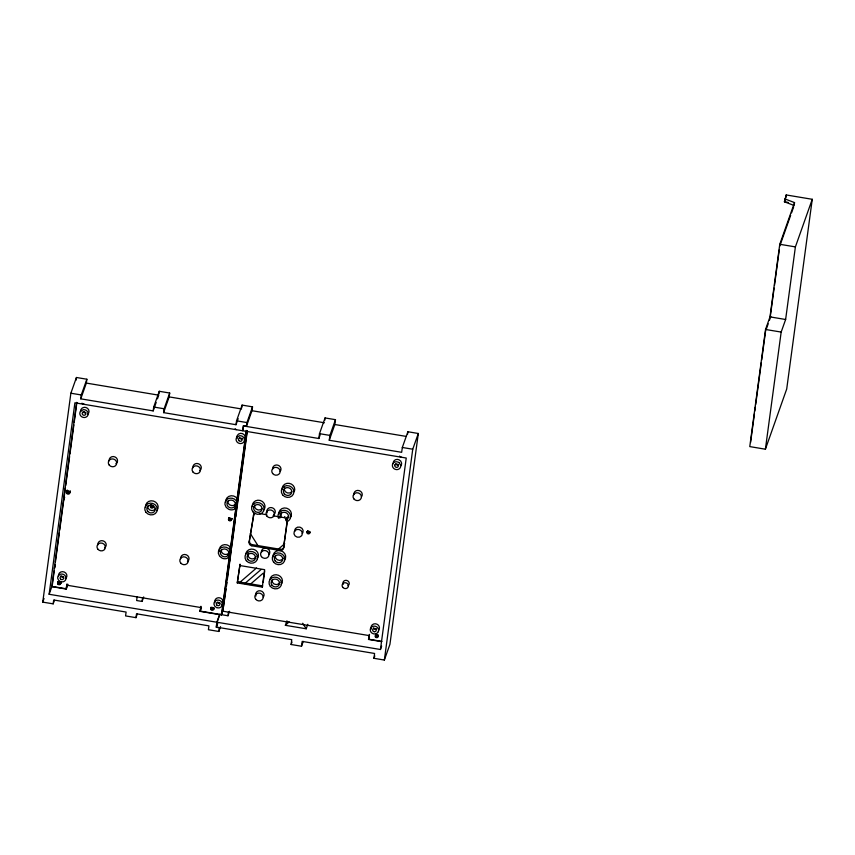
<?xml version="1.0" encoding="UTF-8"?>
<svg xmlns="http://www.w3.org/2000/svg" width="855" height="855" viewBox="0 0 855 855"><rect width="100%" height="100%" fill="white"/><g stroke="black" fill="none" stroke-linecap="round" stroke-linejoin="round"><path stroke-width="1.28" d="M223.027 607.445L223.433 604.806M54.453 600.221L53.17 603.854L42.75 602.123L70.869 393.225L76.448 377.493L86.857 379.225L86.344 383.093L80.765 398.836L153.184 410.902L156.176 402.427M76.084 380.133L76.448 377.493M219.66 614.371L216.871 622.237L49.13 594.278L74.909 402.801L242.649 430.76L243.333 425.726L246.454 426.25L252.022 410.518L252.524 406.841L242.104 405.099L236.536 420.831L236.012 424.711L163.604 412.634L164.117 408.765L169.696 393.033L159.276 391.291L153.697 407.033L153.184 410.902M76.64 402.384L51.834 586.658L66.059 589.031L66.476 587.845M54.207 571.001L52.262 585.472L49.13 594.278M54.56 568.361L55.094 564.418M55.447 561.788L59.348 532.825M59.7 530.196L65.365 488.077M65.728 485.448L69.618 456.485M69.971 453.855L73.872 424.892M74.225 422.263L76.886 402.523M53.17 603.854L53.694 599.986L126.102 612.052L125.578 615.921L135.998 617.663L137.281 614.029M80.765 398.836L81.289 394.957L86.857 379.225M66.059 589.031L67 583.976L66.348 588.817L51.92 586.412M158.923 393.877L159.276 391.291M137.131 596.897L136.64 600.531L142.101 601.439L143.693 596.95M135.998 617.663L136.522 613.794L208.93 625.86L208.406 629.729L218.827 631.471L220.547 626.63M163.604 412.634L169.172 396.902L169.696 393.033M142.101 601.439L142.593 597.816M221.873 613.751L221.456 614.927L199.985 611.346L200.925 606.291L200.273 611.133L218.367 614.157M241.751 407.685L242.104 405.099M216.871 622.237L216.197 627.271L219.329 627.784L218.827 631.471M220.088 613.794L217.085 622.269L216.433 627.11L291.758 639.668L291.106 644.51L301.526 646.241L303.247 641.4M229.717 549.733L228.413 548.365A6.359 5.846 19.5 0 0 218.367 553.377L219.628 556.242L222.236 558.219A6.359 5.846 19.5 0 0 227.056 558.422C230.294 556.616 231.502 548.718 229.247 546.003A6.359 5.846 19.5 0 0 219.201 551.015L219.35 551.539M236.301 500.848L236.162 500.624A6.359 5.846 19.5 0 0 224.951 504.493L226.212 507.357L228.809 509.334A6.359 5.846 19.5 0 0 235.05 508.832L237.134 498.486L235.83 497.118A6.359 5.846 19.5 0 0 225.784 502.131M246.454 426.25L246.945 422.573L252.524 406.841M221.456 614.927L246.293 430.428M246.507 430.792L221.744 614.713L227.996 615.76L229.589 611.261M381.929 641.41L368.815 639.23L369.467 634.389L369.05 635.564L222.813 611.197L247.106 430.717M226.073 588.935L222.813 611.197M226.425 586.306L226.96 582.351M227.312 579.711L231.213 550.738M231.566 548.098L235.467 519.113M235.82 516.484L247.352 430.856M227.996 615.76L228.509 611.977M237.273 582.918L240.031 564.321L237.273 582.918L262.282 587.086L262.699 585.91L237.69 581.742M262.282 587.086L264.623 569.665L239.614 565.497M263.201 582.18L264.708 570.98M254.01 513.566A3.174 2.918 19.5 0 0 253.796 514.304L249.115 542.391A3.174 2.918 19.5 0 0 251.851 545.811L279.98 550.502A3.174 2.918 19.5 0 0 283.497 548.119L287.141 521.112M283.497 548.119L287.387 521.219M217.085 622.269L380.454 649.501L406.232 458.024L242.863 430.792L243.515 425.961L318.84 438.508L319.492 433.667L325.06 417.935L335.481 419.677L334.829 424.518L329.261 440.25L401.668 452.316L402.32 447.475L407.888 431.743L418.309 433.485L389.933 644.317L384.355 660.049L373.945 658.307L374.586 653.466L302.178 641.4L301.526 646.241M324.74 420.361L325.06 417.935M329.261 440.25L329.912 435.409L335.481 419.677M381.448 641.592L368.526 639.444L369.05 635.564M407.568 434.169L407.888 431.743M384.355 660.049L412.741 449.217L418.309 433.485M784.815 198.884L794.53 202.592L779.771 244.284L769.992 316.884L765.535 329.474L749.771 446.599L765.396 449.206L786.707 389.025L812.25 199.29L786.205 194.951L784.42 201.791L794.145 205.489M750.583 442.516L754.452 413.702M754.805 411.084L755.339 407.151M755.692 404.533L761.335 362.627M761.687 360.008L765.567 331.195M785.809 197.858L786.205 194.951M770.408 315.709L774.128 288.092M774.48 285.463L779.268 249.949M794.274 204.527L794.53 202.592M765.396 449.206L781.171 332.071L785.627 319.492L795.396 246.892L812.25 199.29M228.958 563.167L229.535 560.602L229.226 563.189M249.115 542.391L253.796 514.304M241.345 471.308L241.121 473.424L241.548 471.821M235.51 515.971L235.285 518.087L235.531 517.382M254.64 504.974L254.523 505.38A4.232 3.89 19.5 0 0 262.047 508.618M63.473 500.592L64.659 497.225M54.378 568.169L55.169 565.914M42.75 602.123L44.033 598.489M66.348 588.817L67.94 584.318M157.47 398.793L158.752 395.17L86.344 383.093M236.012 424.711L238.15 418.651M235.243 508.661L235.895 506.481M199.985 611.346L200.401 610.171M200.273 611.133L201.47 607.766M228.659 557.545L229.311 555.365M216.86 625.903L217.715 623.477M251.851 545.811L252.268 544.635A3.174 2.918 19.5 0 1 249.542 541.204M288.477 516.388A4.232 3.89 19.5 0 1 286.767 517.553L285.933 519.915L286.746 521.764A6.359 5.846 19.5 0 0 290.102 514.208A6.359 5.846 19.5 0 0 281.851 510.659A6.359 5.846 19.5 0 0 278.495 518.216L280.429 517.542L281.263 515.18A4.232 3.89 19.5 0 1 281.242 512.177M286.885 519.541L286.5 518.91A3.174 2.918 19.5 0 0 284.405 517.681L284.822 516.505M290.55 517.254L291.384 514.892M318.84 438.508L320.123 434.885M279.98 550.502L280.408 549.327A3.174 2.918 19.5 0 0 283.924 546.944M307.8 624.3L306.208 628.788L285.367 625.315L286.959 620.826M291.106 644.51L291.972 642.084M368.526 639.444L368.943 638.258M373.945 658.307L374.8 655.892M380.454 649.501L381.651 646.124M785.467 198.841L784.42 201.791L788.331 202.443M779.792 246.005L790.661 215.31M791.538 212.863L793.707 206.718M766.005 329.966L768.185 323.81M769.489 320.112L770.793 316.414M302.328 533.488L302.862 532.622A4.232 3.89 19.5 0 0 295.627 528.411L295.082 529.277A4.232 3.89 19.5 0 0 294.815 531.286M378.615 630.231L379.16 629.365A4.232 3.89 19.5 0 0 375.238 623.765A4.232 3.89 19.5 0 0 371.401 629.034M285.367 625.315L289.172 621.777M87.402 414.461L88.717 412.901A4.232 3.89 19.5 0 0 84.25 407.311L82.251 408.006L80.936 409.556A4.232 3.89 19.5 0 0 80.669 411.565M235.371 504.172L234.601 504.856A4.232 3.89 19.5 0 1 231.502 505.508L230.444 505.187A4.232 3.89 19.5 0 1 227.858 501.96L227.858 500.934M239.496 582.65L256.521 567.977M277.672 549.754L284.704 543.695M244.722 583.612L260.754 569.804M249.949 584.596L262.998 573.342L264.419 575.575M213.429 609.209L213.782 609.038A1.796 1.657 19.5 0 0 214.103 608.739M779.771 244.284L795.396 246.892M769.992 316.884L785.627 319.492M765.535 329.474L781.171 332.071M169.172 396.902L241.58 408.968M251.68 410.657L324.408 422.776M334.829 424.518L405.922 436.36M319.492 433.667L329.912 435.409M402.32 447.475L412.741 449.217M70.869 393.225L81.289 394.957M153.697 407.033L164.117 408.765M236.536 420.831L246.945 422.573M259.375 513.513L266.824 514.753M273.066 515.8L284.405 517.681M252.268 544.635L280.408 549.327M66.583 585.151L200.508 607.478M250.28 533.499L258.092 545.832M302.734 623.231L306.208 628.788M215.043 602.732L214.819 601.984A4.232 3.89 19.5 0 1 220.569 598.083A4.232 3.89 19.5 0 1 221.563 604.88M221.274 549.818L221.285 550.844A4.232 3.89 19.5 0 0 223.86 554.072L224.918 554.393A4.232 3.89 19.5 0 0 228.018 553.741L228.787 553.057A4.232 3.89 19.5 0 0 229.332 552.191M61.175 582.843A1.796 1.657 19.5 0 1 60.62 583.505M60.213 583.708A1.796 1.657 19.5 0 1 57.755 581.838M61.036 582.33A1.796 1.657 19.5 0 1 58.535 581.913M70.324 491.155A1.796 1.657 19.5 0 1 68.101 492.886A1.796 1.657 19.5 0 1 67.139 490.225M70.399 491.198A1.796 1.657 19.5 0 1 67.203 490.257M212.927 609.326A1.796 1.657 19.5 0 1 210.907 607.371M211.687 607.435A1.796 1.657 19.5 0 0 213.793 608.055L214.199 607.852A1.539 1.411 19.5 0 1 212.489 609.07A1.539 1.411 19.5 0 1 211.174 607.413M153.387 506.865A1.796 1.657 19.5 0 1 152.992 507.058L152.543 507.154A1.796 1.657 19.5 0 1 150.64 504.781M153.408 505.882A1.796 1.657 19.5 0 1 151.068 504.877M229.161 517.66A1.796 1.657 19.5 0 0 231.897 518.461A1.539 1.411 19.5 0 1 229.995 519.626A1.539 1.411 19.5 0 1 228.969 517.66M232.154 518.568A1.796 1.657 19.5 0 1 228.745 518.835M85.928 412.602A1.796 1.657 19.5 0 1 83.181 411.8M220.077 603.021A1.796 1.657 19.5 0 1 217.341 602.219M60.929 581.646A1.539 1.411 19.5 0 1 59.732 583.559A1.539 1.411 19.5 0 1 58.012 581.881M58.546 575.928A4.232 3.89 19.5 0 1 64.285 572.038A4.232 3.89 19.5 0 1 65.279 578.824M244.455 439.823A4.232 3.89 19.5 0 0 240.533 433.357L238.534 434.051L237.22 435.612A4.232 3.89 19.5 0 0 237.241 438.615M242.531 438.359A1.796 1.657 19.5 0 1 239.347 437.418M63.794 576.975A1.796 1.657 19.5 0 1 60.929 575.736M84.014 404.03A1.539 1.411 19.5 0 1 82.85 403.977M82.508 403.774A1.539 1.411 19.5 0 1 82.016 403.165M236.386 429.616A1.539 1.411 19.5 0 1 235.178 428.697M153.505 506.406A1.539 1.411 19.5 0 1 150.886 504.877M229.6 550.182A4.232 3.89 19.5 0 1 229.61 551.208M109.194 460.802A4.232 3.89 19.5 0 1 114.933 456.912A4.232 3.89 19.5 0 1 115.927 463.699M180.694 558.732A4.232 3.89 19.5 0 1 186.443 554.842A4.232 3.89 19.5 0 1 187.437 561.628M97.865 544.924A4.232 3.89 19.5 0 1 103.615 541.033A4.232 3.89 19.5 0 1 104.609 547.82M192.952 467.738A4.232 3.89 19.5 0 1 198.691 463.848A4.232 3.89 19.5 0 1 199.685 470.635M155.77 508.34A4.232 3.89 19.5 0 1 147.712 505.978M145.639 507.165A6.359 5.846 19.5 0 1 153.462 501.051A6.359 5.846 19.5 0 1 156.903 510.478M398.494 464.703A1.796 1.657 19.5 0 1 395.747 463.891M378.305 635.981A1.539 1.411 19.5 0 1 375.58 634.816M375.676 634.463A1.539 1.411 19.5 0 1 376.157 633.897M401.198 457.03A1.539 1.411 19.5 0 1 400.803 457.019M400.418 456.901A1.539 1.411 19.5 0 1 399.584 456.1M400.738 465.868A4.232 3.89 19.5 0 0 401.551 462.993L400.706 461.08L398.975 459.766A4.232 3.89 19.5 0 0 393.236 463.656M376.692 628.778A1.796 1.657 19.5 0 1 375.046 629.344L374.597 629.205A1.796 1.657 19.5 0 1 373.496 627.837M353.906 494.66A4.232 3.89 19.5 0 1 359.132 490.588A4.232 3.89 19.5 0 1 361.419 496.873M343.186 584.296A3.174 2.918 19.5 0 1 344.618 580.62A3.174 2.918 19.5 0 1 348.733 581.827A3.174 2.918 19.5 0 1 348.028 585.718M272.638 469.245A4.232 3.89 19.5 0 1 277.864 465.163A4.232 3.89 19.5 0 1 280.151 471.447M256.008 595.988A4.232 3.89 19.5 0 1 260.39 590.784A4.232 3.89 19.5 0 1 263.222 597.196M261.448 552.394A4.232 3.89 19.5 0 1 266.664 548.312A4.232 3.89 19.5 0 1 268.951 554.606M267.198 512.84A4.232 3.89 19.5 0 1 269.101 507.934A4.232 3.89 19.5 0 1 274.594 509.548A4.232 3.89 19.5 0 1 273.643 514.731M309.991 532.259A1.539 1.411 19.5 0 1 307.266 531.457M253.379 515.48A3.174 2.918 19.5 0 1 255.282 513.235M283.294 558.112A4.232 3.89 19.5 0 1 275.235 555.75M280.034 582.319A4.232 3.89 19.5 0 1 271.976 579.947M291.801 491.7A4.232 3.89 19.5 0 1 284.565 487.489M273.162 556.936A6.359 5.846 19.5 0 1 280.985 550.823A6.359 5.846 19.5 0 1 284.426 560.249M269.891 579.605A6.359 5.846 19.5 0 1 278.516 575.297A6.359 5.846 19.5 0 1 281.167 584.446M278.89 514.347A6.359 5.846 19.5 0 1 286.724 508.223A6.359 5.846 19.5 0 1 290.155 517.66M280.429 517.542A4.232 3.89 19.5 0 1 282.663 512.508A4.232 3.89 19.5 0 1 288.167 514.87A4.232 3.89 19.5 0 1 285.933 519.915M282.214 489.659A6.359 5.846 19.5 0 1 289.236 483.353A6.359 5.846 19.5 0 1 294.291 491.678M263.714 509.879A6.359 5.846 19.5 0 0 264.943 507.122L264.932 505.583A6.359 5.846 19.5 0 0 253.668 502.27L252.856 503.563A6.359 5.846 19.5 0 0 252.449 506.577M257.141 558.764A6.359 5.846 19.5 0 0 258.37 556.007L258.36 554.467A6.359 5.846 19.5 0 0 247.095 551.154L246.283 552.448A6.359 5.846 19.5 0 0 245.866 553.922M256.008 556.637A4.232 3.89 19.5 0 1 250.536 558.518A4.232 3.89 19.5 0 1 248.228 553.292M378.444 635.051A1.539 1.411 19.5 0 1 375.997 634.004M309.863 532.708A1.796 1.657 19.5 0 1 307.362 532.291M309.884 531.725A1.796 1.657 19.5 0 1 307.543 530.72M253.967 506.769L253.689 507.742A4.232 3.89 19.5 0 0 257.334 512.305A4.232 3.89 19.5 0 0 262.025 509.131L262.015 508.105A4.232 3.89 19.5 0 0 253.967 506.769M394.903 464.981L394.786 465.398A1.796 1.657 19.5 0 0 396.335 467.332A1.796 1.657 19.5 0 0 398.334 465.986A1.796 1.657 19.5 0 0 396.784 464.041L396.314 464.019A1.796 1.657 19.5 0 0 394.903 464.981M80.648 411.052L80.103 411.918A4.232 3.89 19.5 0 0 83.106 417.39A4.232 3.89 19.5 0 0 88.193 413.948A4.232 3.89 19.5 0 0 83.416 409.673L80.648 411.052M236.931 437.097L236.386 437.963A4.232 3.89 19.5 0 0 239.389 443.435A4.232 3.89 19.5 0 0 244.477 439.994A4.232 3.89 19.5 0 0 239.699 435.719L236.931 437.097M294.793 530.773L294.248 531.639A4.232 3.89 19.5 0 0 301.494 535.85L302.029 534.984A4.232 3.89 19.5 0 0 294.793 530.773M307.137 531.596L306.945 531.906A1.539 1.411 19.5 0 0 309.563 533.435L309.767 533.125A1.539 1.411 19.5 0 0 307.137 531.596M378.327 631.727L377.012 633.288L375.003 633.972A4.232 3.89 19.5 0 1 370.236 629.708A4.232 3.89 19.5 0 1 375.313 626.255A4.232 3.89 19.5 0 1 378.327 631.727M234.537 506.534L233.768 507.218A4.232 3.89 19.5 0 1 230.668 507.859L229.6 507.549A4.232 3.89 19.5 0 1 227.024 504.322L227.024 503.296A4.232 3.89 19.5 0 1 234.505 501.746L235.061 502.655A4.232 3.89 19.5 0 1 234.537 506.534M227.954 555.419L227.184 556.103A4.232 3.89 19.5 0 1 224.085 556.744L223.027 556.434A4.232 3.89 19.5 0 1 220.44 553.206L220.44 552.18A4.232 3.89 19.5 0 1 227.922 550.631L228.477 551.539A4.232 3.89 19.5 0 1 227.954 555.419M84.666 412.078L84.218 411.95A1.796 1.657 19.5 0 0 82.219 413.296A1.796 1.657 19.5 0 0 83.769 415.241A1.796 1.657 19.5 0 0 85.767 413.884L85.757 413.446A1.796 1.657 19.5 0 0 84.666 412.078M374.212 631.706L373.763 631.567A1.796 1.657 19.5 0 1 372.662 630.199L372.662 629.761A1.796 1.657 19.5 0 1 374.65 628.414A1.796 1.657 19.5 0 1 376.2 630.349A1.796 1.657 19.5 0 1 374.212 631.706M399.093 462.683L398.141 462.127A4.232 3.89 19.5 0 0 392.456 464.66A4.232 3.89 19.5 0 0 396.399 469.609A4.232 3.89 19.5 0 0 400.717 465.355L399.093 462.683M216.572 607.574L214.829 606.259L213.985 604.335A4.232 3.89 19.5 0 1 218.303 600.092A4.232 3.89 19.5 0 1 222.257 605.041A4.232 3.89 19.5 0 1 216.572 607.574M60.288 581.518L58.546 580.203L57.702 578.29A4.232 3.89 19.5 0 1 62.02 574.047A4.232 3.89 19.5 0 1 65.974 578.985A4.232 3.89 19.5 0 1 60.288 581.518M60.459 578.91A1.796 1.657 19.5 0 0 63.516 578.675A1.796 1.657 19.5 0 0 61.624 576.291A1.796 1.657 19.5 0 0 60.459 578.91M238.866 440.592A1.796 1.657 19.5 0 0 241.933 440.346A1.796 1.657 19.5 0 0 240.031 437.974A1.796 1.657 19.5 0 0 238.866 440.592M216.743 604.966A1.796 1.657 19.5 0 0 219.799 604.72A1.796 1.657 19.5 0 0 217.907 602.348A1.796 1.657 19.5 0 0 216.743 604.966M57.905 584.125A1.539 1.411 19.5 0 0 60.513 583.922A1.539 1.411 19.5 0 0 58.899 581.892A1.539 1.411 19.5 0 0 57.905 584.125M211.057 609.658A1.539 1.411 19.5 0 0 213.675 609.444A1.539 1.411 19.5 0 0 212.051 607.424A1.539 1.411 19.5 0 0 211.057 609.658M66.733 493.431A1.796 1.657 19.5 0 0 69.789 493.185A1.796 1.657 19.5 0 0 67.898 490.813A1.796 1.657 19.5 0 0 66.733 493.431M228.766 520.268A1.539 1.411 19.5 0 0 231.374 520.054A1.539 1.411 19.5 0 0 229.76 518.034A1.539 1.411 19.5 0 0 228.766 520.268M150.672 507.485A1.539 1.411 19.5 0 0 153.291 507.272A1.539 1.411 19.5 0 0 151.666 505.252A1.539 1.411 19.5 0 0 150.672 507.485M192.963 472.013A4.232 3.89 19.5 0 0 200.166 471.436A4.232 3.89 19.5 0 0 195.699 465.847A4.232 3.89 19.5 0 0 192.963 472.013M109.205 465.077A4.232 3.89 19.5 0 0 116.408 464.511A4.232 3.89 19.5 0 0 111.941 458.911A4.232 3.89 19.5 0 0 109.205 465.077M97.876 549.199A4.232 3.89 19.5 0 0 105.079 548.632A4.232 3.89 19.5 0 0 100.623 543.032A4.232 3.89 19.5 0 0 97.876 549.199M180.704 563.007A4.232 3.89 19.5 0 0 187.918 562.43A4.232 3.89 19.5 0 0 183.451 556.84A4.232 3.89 19.5 0 0 180.704 563.007M146.066 512.402A6.359 5.846 19.5 0 0 156.871 511.536A6.359 5.846 19.5 0 0 150.181 503.146A6.359 5.846 19.5 0 0 146.066 512.402M147.723 511.279A4.232 3.89 19.5 0 0 154.926 510.702A4.232 3.89 19.5 0 0 150.469 505.113A4.232 3.89 19.5 0 0 147.723 511.279M375.473 637.061A1.539 1.411 19.5 0 0 378.081 636.847A1.539 1.411 19.5 0 0 376.467 634.827A1.539 1.411 19.5 0 0 375.473 637.061M353.917 498.935A4.232 3.89 19.5 0 0 361.12 498.369A4.232 3.89 19.5 0 0 356.653 492.769A4.232 3.89 19.5 0 0 353.917 498.935M342.77 587.342A3.174 2.918 19.5 0 0 348.177 586.904A3.174 2.918 19.5 0 0 344.822 582.715A3.174 2.918 19.5 0 0 342.77 587.342M272.649 473.52A4.232 3.89 19.5 0 0 279.852 472.943A4.232 3.89 19.5 0 0 275.385 467.354A4.232 3.89 19.5 0 0 272.649 473.52M255.72 599.259A4.232 3.89 19.5 0 0 262.923 598.692A4.232 3.89 19.5 0 0 258.467 593.092A4.232 3.89 19.5 0 0 255.72 599.259M261.459 556.669A4.232 3.89 19.5 0 0 268.662 556.092A4.232 3.89 19.5 0 0 264.195 550.502A4.232 3.89 19.5 0 0 261.459 556.669M266.92 516.11A4.232 3.89 19.5 0 0 274.124 515.533A4.232 3.89 19.5 0 0 269.656 509.943A4.232 3.89 19.5 0 0 266.92 516.11M275.246 561.051A4.232 3.89 19.5 0 0 282.449 560.474A4.232 3.89 19.5 0 0 277.993 554.884A4.232 3.89 19.5 0 0 275.246 561.051M271.986 585.248A4.232 3.89 19.5 0 0 279.2 584.67A4.232 3.89 19.5 0 0 274.733 579.081A4.232 3.89 19.5 0 0 271.986 585.248M284.309 493.773A4.232 3.89 19.5 0 0 291.512 493.196A4.232 3.89 19.5 0 0 287.045 487.607A4.232 3.89 19.5 0 0 284.309 493.773M273.589 562.173A6.359 5.846 19.5 0 0 284.394 561.308A6.359 5.846 19.5 0 0 277.704 552.918A6.359 5.846 19.5 0 0 273.589 562.173M270.33 586.37A6.359 5.846 19.5 0 0 281.145 585.515A6.359 5.846 19.5 0 0 274.444 577.125A6.359 5.846 19.5 0 0 270.33 586.37M282.642 494.895A6.359 5.846 19.5 0 0 293.457 494.03A6.359 5.846 19.5 0 0 286.756 485.64A6.359 5.846 19.5 0 0 282.642 494.895M246.304 560.688A6.359 5.846 19.5 0 0 257.109 559.833A6.359 5.846 19.5 0 0 250.419 551.443A6.359 5.846 19.5 0 0 246.304 560.688M252.888 511.803A6.359 5.846 19.5 0 0 263.693 510.948A6.359 5.846 19.5 0 0 256.992 502.558A6.359 5.846 19.5 0 0 252.888 511.803M247.961 559.565A4.232 3.89 19.5 0 0 255.164 558.999A4.232 3.89 19.5 0 0 250.707 553.399A4.232 3.89 19.5 0 0 247.961 559.565"/></g></svg>
